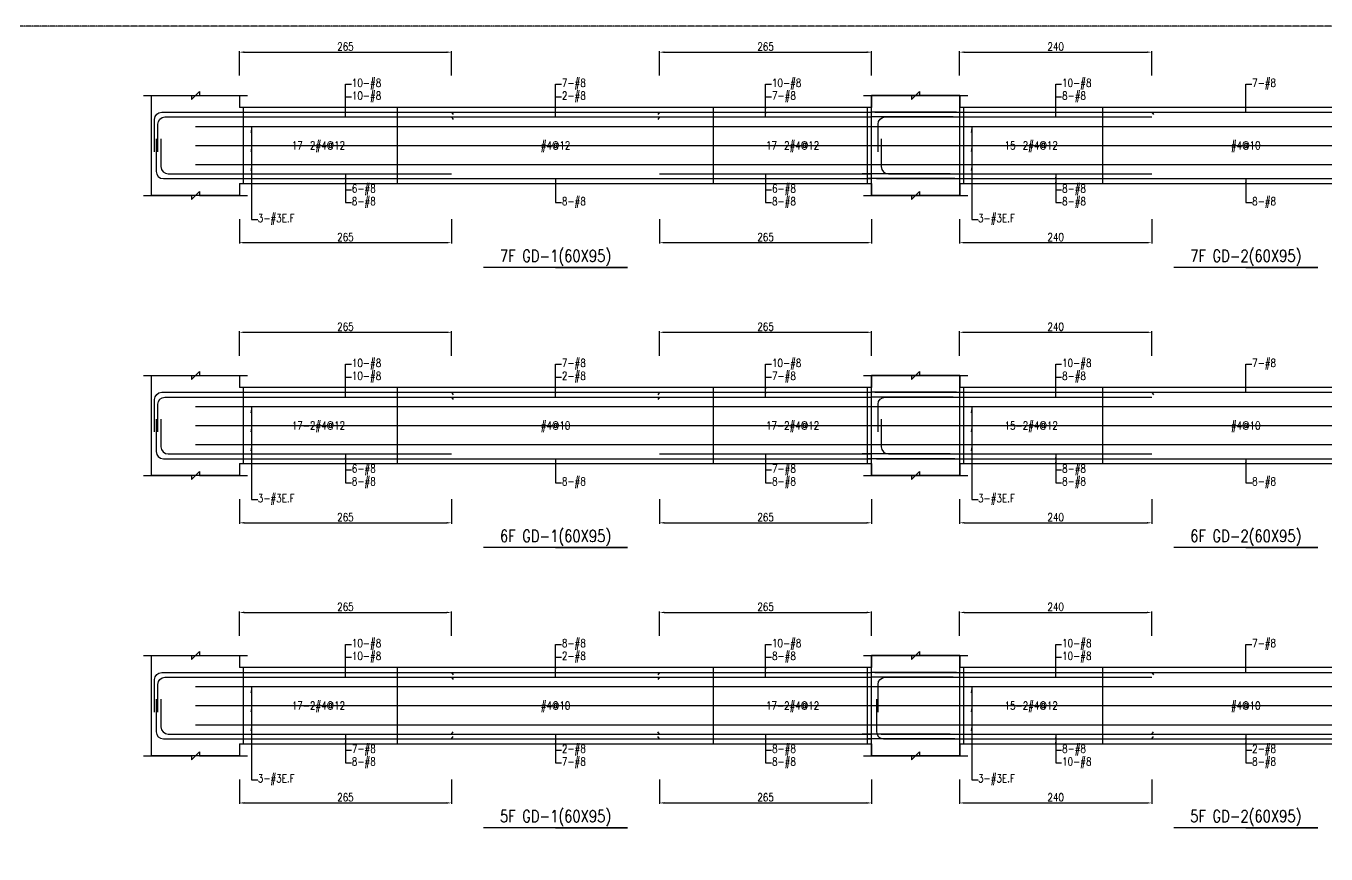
# Model space of a CAD drawing. Header units: millimetres. Extents: x 0 to 84580, y -12276 to 4373.
# Drawn here: x 42328 to 43953, y -5104 to -4069 of the extents above; entities that cross this region are included whole.
import ezdxf
from ezdxf.enums import TextEntityAlignment as Align

# ---------------------------------------------------------------- set-up
doc = ezdxf.new("R2010")
doc.units = ezdxf.units.MM
doc.header["$MEASUREMENT"] = 0
doc.linetypes.add('CENTER', pattern=[2, 1.25, -0.25, 0.25, -0.25])
for name, color, linetype in [('S-DIM', 2, 'Continuous'), ('S-GRID', 1, 'CENTER'), ('S-LEADER', 2, 'Continuous'), ('S-RC', 130, 'Continuous'), ('S-REINF', 6, 'Continuous'), ('S-TEXT', 2, 'Continuous')]:
    doc.layers.add(name, color=color, linetype=linetype)
doc.styles.add('CS4', font='romans.shx', dxfattribs={"width": 0.8, "bigfont": 'lsp.shx'})
doc.styles.get("Standard").update_dxf_attribs({"font": 'arial.ttf'})
doc.dimstyles.new('ISO-25', dxfattribs={"dimtxt": 2.5, "dimasz": 2.5, "dimexe": 1.25, "dimexo": 0.625, "dimtad": 1, "dimtxsty": 'Standard', "dimcen": 2.5, "dimadec": 0, "dimazin": 0, "dimtfac": 1, "dimtmove": 0, "dimatfit": 3, "dimfxl": 0, "dimarcsym": 0})

# ---------------------------------------------------------------- blocks, each defined once
blk = doc.blocks.new('*D1631')
at = {"layer": 'DEFPOINTS', "color": 0, "transparency": 16777216}
for p in [(42860.1, -4801.7), (42595.1, -4831.7), (42860.1, -4831.7)]:
    blk.add_point(p, dxfattribs=at)
at = {"layer": 'S-DIM', "color": 0, "lineweight": -2, "transparency": 16777216}
for p, q in [((42595.1, -4831), (42595.1, -4800.4)), ((42601.1, -4801.7), (42854.1, -4801.7)), ((42860.1, -4831), (42860.1, -4800.4))]:
    blk.add_line(p, q, dxfattribs=at)
at = {"layer": 'S-DIM', "color": 0, "transparency": 16777216}
for points in [[(42601.1, -4800.7), (42601.1, -4802.7), (42595.1, -4801.7)], [(42854.1, -4800.7), (42854.1, -4802.7), (42860.1, -4801.7)]]:
    blk.add_solid(points, dxfattribs=at)
at = {"layer": 'S-DIM', "color": 0, "transparency": 16777216, "insert": (42727.6, -4794.7), "char_height": 10, "attachment_point": 5, "style": 'CS4'}
blk.add_mtext('265', dxfattribs=at)
blk = doc.blocks.new('*D1566')
at = {"layer": 'DEFPOINTS', "color": 0, "transparency": 16777216}
for p in [(43385.1, -4801.7), (43120.1, -4831.7), (43385.1, -4831.7)]:
    blk.add_point(p, dxfattribs=at)
at = {"layer": 'S-DIM', "color": 0, "lineweight": -2, "transparency": 16777216}
for p, q in [((43120.1, -4831), (43120.1, -4800.4)), ((43126.1, -4801.7), (43379.1, -4801.7)), ((43385.1, -4831), (43385.1, -4800.4))]:
    blk.add_line(p, q, dxfattribs=at)
at = {"layer": 'S-DIM', "color": 0, "transparency": 16777216}
for points in [[(43126.1, -4800.7), (43126.1, -4802.7), (43120.1, -4801.7)], [(43379.1, -4800.7), (43379.1, -4802.7), (43385.1, -4801.7)]]:
    blk.add_solid(points, dxfattribs=at)
at = {"layer": 'S-DIM', "color": 0, "transparency": 16777216, "insert": (43252.6, -4794.7), "char_height": 10, "attachment_point": 5, "style": 'CS4'}
blk.add_mtext('265', dxfattribs=at)
blk = doc.blocks.new('*D1567')
at = {"layer": 'DEFPOINTS', "color": 0, "transparency": 16777216}
for p in [(42595.1, -5009.7), (42860.1, -5009.7), (42860.1, -5039.7)]:
    blk.add_point(p, dxfattribs=at)
at = {"layer": 'S-DIM', "color": 0, "lineweight": -2, "transparency": 16777216}
for p, q in [((42595.1, -5010.3), (42595.1, -5040.9)), ((42860.1, -5010.3), (42860.1, -5040.9)), ((42601.1, -5039.7), (42854.1, -5039.7))]:
    blk.add_line(p, q, dxfattribs=at)
at = {"layer": 'S-DIM', "color": 0, "transparency": 16777216}
for points in [[(42601.1, -5038.7), (42601.1, -5040.7), (42595.1, -5039.7)], [(42854.1, -5038.7), (42854.1, -5040.7), (42860.1, -5039.7)]]:
    blk.add_solid(points, dxfattribs=at)
at = {"layer": 'S-DIM', "color": 0, "transparency": 16777216, "insert": (42727.6, -5032.7), "char_height": 10, "attachment_point": 5, "style": 'CS4'}
blk.add_mtext('265', dxfattribs=at)
blk = doc.blocks.new('*D1568')
at = {"layer": 'DEFPOINTS', "color": 0, "transparency": 16777216}
for p in [(43120.1, -5009.7), (43385.1, -5009.7), (43385.1, -5039.7)]:
    blk.add_point(p, dxfattribs=at)
at = {"layer": 'S-DIM', "color": 0, "lineweight": -2, "transparency": 16777216}
for p, q in [((43120.1, -5010.3), (43120.1, -5040.9)), ((43385.1, -5010.3), (43385.1, -5040.9)), ((43126.1, -5039.7), (43379.1, -5039.7))]:
    blk.add_line(p, q, dxfattribs=at)
at = {"layer": 'S-DIM', "color": 0, "transparency": 16777216}
for points in [[(43126.1, -5038.7), (43126.1, -5040.7), (43120.1, -5039.7)], [(43379.1, -5038.7), (43379.1, -5040.7), (43385.1, -5039.7)]]:
    blk.add_solid(points, dxfattribs=at)
at = {"layer": 'S-DIM', "color": 0, "transparency": 16777216, "insert": (43252.6, -5032.7), "char_height": 10, "attachment_point": 5, "style": 'CS4'}
blk.add_mtext('265', dxfattribs=at)
blk = doc.blocks.new('*D1569')
at = {"layer": 'DEFPOINTS', "color": 0, "transparency": 16777216}
for p in [(42860.1, -4451.7), (42595.1, -4481.7), (42860.1, -4481.7)]:
    blk.add_point(p, dxfattribs=at)
at = {"layer": 'S-DIM', "color": 0, "lineweight": -2, "transparency": 16777216}
for p, q in [((42595.1, -4481), (42595.1, -4450.4)), ((42860.1, -4481), (42860.1, -4450.4)), ((42601.1, -4451.7), (42854.1, -4451.7))]:
    blk.add_line(p, q, dxfattribs=at)
at = {"layer": 'S-DIM', "color": 0, "transparency": 16777216}
for points in [[(42601.1, -4450.7), (42601.1, -4452.7), (42595.1, -4451.7)], [(42854.1, -4450.7), (42854.1, -4452.7), (42860.1, -4451.7)]]:
    blk.add_solid(points, dxfattribs=at)
at = {"layer": 'S-DIM', "color": 0, "transparency": 16777216, "insert": (42727.6, -4444.7), "char_height": 10, "attachment_point": 5, "style": 'CS4'}
blk.add_mtext('265', dxfattribs=at)
blk = doc.blocks.new('*D1570')
at = {"layer": 'DEFPOINTS', "color": 0, "transparency": 16777216}
for p in [(43385.1, -4451.7), (43120.1, -4481.7), (43385.1, -4481.7)]:
    blk.add_point(p, dxfattribs=at)
at = {"layer": 'S-DIM', "color": 0, "lineweight": -2, "transparency": 16777216}
for p, q in [((43120.1, -4481), (43120.1, -4450.4)), ((43385.1, -4481), (43385.1, -4450.4)), ((43126.1, -4451.7), (43379.1, -4451.7))]:
    blk.add_line(p, q, dxfattribs=at)
at = {"layer": 'S-DIM', "color": 0, "transparency": 16777216}
for points in [[(43126.1, -4450.7), (43126.1, -4452.7), (43120.1, -4451.7)], [(43379.1, -4450.7), (43379.1, -4452.7), (43385.1, -4451.7)]]:
    blk.add_solid(points, dxfattribs=at)
at = {"layer": 'S-DIM', "color": 0, "transparency": 16777216, "insert": (43252.6, -4444.7), "char_height": 10, "attachment_point": 5, "style": 'CS4'}
blk.add_mtext('265', dxfattribs=at)
blk = doc.blocks.new('*D1571')
at = {"layer": 'DEFPOINTS', "color": 0, "transparency": 16777216}
for p in [(42595.1, -4659.7), (42860.1, -4659.7), (42860.1, -4689.7)]:
    blk.add_point(p, dxfattribs=at)
at = {"layer": 'S-DIM', "color": 0, "lineweight": -2, "transparency": 16777216}
for p, q in [((42595.1, -4660.3), (42595.1, -4690.9)), ((42860.1, -4660.3), (42860.1, -4690.9)), ((42601.1, -4689.7), (42854.1, -4689.7))]:
    blk.add_line(p, q, dxfattribs=at)
at = {"layer": 'S-DIM', "color": 0, "transparency": 16777216}
for points in [[(42601.1, -4688.7), (42601.1, -4690.7), (42595.1, -4689.7)], [(42854.1, -4688.7), (42854.1, -4690.7), (42860.1, -4689.7)]]:
    blk.add_solid(points, dxfattribs=at)
at = {"layer": 'S-DIM', "color": 0, "transparency": 16777216, "insert": (42727.6, -4682.7), "char_height": 10, "attachment_point": 5, "style": 'CS4'}
blk.add_mtext('265', dxfattribs=at)
blk = doc.blocks.new('*D1572')
at = {"layer": 'DEFPOINTS', "color": 0, "transparency": 16777216}
for p in [(43120.1, -4659.7), (43385.1, -4659.7), (43385.1, -4689.7)]:
    blk.add_point(p, dxfattribs=at)
at = {"layer": 'S-DIM', "color": 0, "lineweight": -2, "transparency": 16777216}
for p, q in [((43120.1, -4660.3), (43120.1, -4690.9)), ((43385.1, -4660.3), (43385.1, -4690.9)), ((43126.1, -4689.7), (43379.1, -4689.7))]:
    blk.add_line(p, q, dxfattribs=at)
at = {"layer": 'S-DIM', "color": 0, "transparency": 16777216}
for points in [[(43126.1, -4688.7), (43126.1, -4690.7), (43120.1, -4689.7)], [(43379.1, -4688.7), (43379.1, -4690.7), (43385.1, -4689.7)]]:
    blk.add_solid(points, dxfattribs=at)
at = {"layer": 'S-DIM', "color": 0, "transparency": 16777216, "insert": (43252.6, -4682.7), "char_height": 10, "attachment_point": 5, "style": 'CS4'}
blk.add_mtext('265', dxfattribs=at)
blk = doc.blocks.new('*D1560')
at = {"layer": 'DEFPOINTS', "color": 0, "transparency": 16777216}
for p in [(42860.1, -4101.7), (42595.1, -4131.7), (42860.1, -4131.7)]:
    blk.add_point(p, dxfattribs=at)
at = {"layer": 'S-DIM', "color": 0, "lineweight": -2, "transparency": 16777216}
for p, q in [((42595.1, -4131), (42595.1, -4100.4)), ((42601.1, -4101.7), (42854.1, -4101.7)), ((42860.1, -4131), (42860.1, -4100.4))]:
    blk.add_line(p, q, dxfattribs=at)
at = {"layer": 'S-DIM', "color": 0, "transparency": 16777216}
for points in [[(42601.1, -4100.7), (42601.1, -4102.7), (42595.1, -4101.7)], [(42854.1, -4100.7), (42854.1, -4102.7), (42860.1, -4101.7)]]:
    blk.add_solid(points, dxfattribs=at)
at = {"layer": 'S-DIM', "color": 0, "transparency": 16777216, "insert": (42727.6, -4094.7), "char_height": 10, "attachment_point": 5, "style": 'CS4'}
blk.add_mtext('265', dxfattribs=at)
blk = doc.blocks.new('*D1561')
at = {"layer": 'DEFPOINTS', "color": 0, "transparency": 16777216}
for p in [(43385.1, -4101.7), (43120.1, -4131.7), (43385.1, -4131.7)]:
    blk.add_point(p, dxfattribs=at)
at = {"layer": 'S-DIM', "color": 0, "lineweight": -2, "transparency": 16777216}
for p, q in [((43120.1, -4131), (43120.1, -4100.4)), ((43126.1, -4101.7), (43379.1, -4101.7)), ((43385.1, -4131), (43385.1, -4100.4))]:
    blk.add_line(p, q, dxfattribs=at)
at = {"layer": 'S-DIM', "color": 0, "transparency": 16777216}
for points in [[(43126.1, -4100.7), (43126.1, -4102.7), (43120.1, -4101.7)], [(43379.1, -4100.7), (43379.1, -4102.7), (43385.1, -4101.7)]]:
    blk.add_solid(points, dxfattribs=at)
at = {"layer": 'S-DIM', "color": 0, "transparency": 16777216, "insert": (43252.6, -4094.7), "char_height": 10, "attachment_point": 5, "style": 'CS4'}
blk.add_mtext('265', dxfattribs=at)
blk = doc.blocks.new('*D1562')
at = {"layer": 'DEFPOINTS', "color": 0, "transparency": 16777216}
for p in [(42595.1, -4309.7), (42860.1, -4309.7), (42860.1, -4339.7)]:
    blk.add_point(p, dxfattribs=at)
at = {"layer": 'S-DIM', "color": 0, "lineweight": -2, "transparency": 16777216}
for p, q in [((42595.1, -4310.3), (42595.1, -4340.9)), ((42860.1, -4310.3), (42860.1, -4340.9)), ((42601.1, -4339.7), (42854.1, -4339.7))]:
    blk.add_line(p, q, dxfattribs=at)
at = {"layer": 'S-DIM', "color": 0, "transparency": 16777216}
for points in [[(42601.1, -4338.7), (42601.1, -4340.7), (42595.1, -4339.7)], [(42854.1, -4338.7), (42854.1, -4340.7), (42860.1, -4339.7)]]:
    blk.add_solid(points, dxfattribs=at)
at = {"layer": 'S-DIM', "color": 0, "transparency": 16777216, "insert": (42727.6, -4332.7), "char_height": 10, "attachment_point": 5, "style": 'CS4'}
blk.add_mtext('265', dxfattribs=at)
blk = doc.blocks.new('*D1563')
at = {"layer": 'DEFPOINTS', "color": 0, "transparency": 16777216}
for p in [(43120.1, -4309.7), (43385.1, -4309.7), (43385.1, -4339.7)]:
    blk.add_point(p, dxfattribs=at)
at = {"layer": 'S-DIM', "color": 0, "lineweight": -2, "transparency": 16777216}
for p, q in [((43120.1, -4310.3), (43120.1, -4340.9)), ((43385.1, -4310.3), (43385.1, -4340.9)), ((43126.1, -4339.7), (43379.1, -4339.7))]:
    blk.add_line(p, q, dxfattribs=at)
at = {"layer": 'S-DIM', "color": 0, "transparency": 16777216}
for points in [[(43126.1, -4338.7), (43126.1, -4340.7), (43120.1, -4339.7)], [(43379.1, -4338.7), (43379.1, -4340.7), (43385.1, -4339.7)]]:
    blk.add_solid(points, dxfattribs=at)
at = {"layer": 'S-DIM', "color": 0, "transparency": 16777216, "insert": (43252.6, -4332.7), "char_height": 10, "attachment_point": 5, "style": 'CS4'}
blk.add_mtext('265', dxfattribs=at)
blk = doc.blocks.new('*D1577')
at = {"layer": 'DEFPOINTS', "color": 0, "transparency": 16777216}
for p in [(43735.1, -4801.7), (43495.1, -4831.7), (43735.1, -4831.7)]:
    blk.add_point(p, dxfattribs=at)
at = {"layer": 'S-DIM', "color": 0, "lineweight": -2, "transparency": 16777216}
for p, q in [((43495.1, -4831), (43495.1, -4800.4)), ((43501.1, -4801.7), (43729.1, -4801.7)), ((43735.1, -4831), (43735.1, -4800.4))]:
    blk.add_line(p, q, dxfattribs=at)
at = {"layer": 'S-DIM', "color": 0, "transparency": 16777216}
for points in [[(43501.1, -4800.7), (43501.1, -4802.7), (43495.1, -4801.7)], [(43729.1, -4800.7), (43729.1, -4802.7), (43735.1, -4801.7)]]:
    blk.add_solid(points, dxfattribs=at)
at = {"layer": 'S-DIM', "color": 0, "transparency": 16777216, "insert": (43615.1, -4794.7), "char_height": 10, "attachment_point": 5, "style": 'CS4'}
blk.add_mtext('240', dxfattribs=at)
blk = doc.blocks.new('*D1579')
at = {"layer": 'DEFPOINTS', "color": 0, "transparency": 16777216}
for p in [(43495.1, -5009.7), (43735.1, -5009.7), (43735.1, -5039.7)]:
    blk.add_point(p, dxfattribs=at)
at = {"layer": 'S-DIM', "color": 0, "lineweight": -2, "transparency": 16777216}
for p, q in [((43495.1, -5010.3), (43495.1, -5040.9)), ((43735.1, -5010.3), (43735.1, -5040.9)), ((43501.1, -5039.7), (43729.1, -5039.7))]:
    blk.add_line(p, q, dxfattribs=at)
at = {"layer": 'S-DIM', "color": 0, "transparency": 16777216}
for points in [[(43501.1, -5038.7), (43501.1, -5040.7), (43495.1, -5039.7)], [(43729.1, -5038.7), (43729.1, -5040.7), (43735.1, -5039.7)]]:
    blk.add_solid(points, dxfattribs=at)
at = {"layer": 'S-DIM', "color": 0, "transparency": 16777216, "insert": (43615.1, -5032.7), "char_height": 10, "attachment_point": 5, "style": 'CS4'}
blk.add_mtext('240', dxfattribs=at)
blk = doc.blocks.new('*D1607')
at = {"layer": 'DEFPOINTS', "color": 0, "transparency": 16777216}
for p in [(43735.1, -4451.7), (43495.1, -4481.7), (43735.1, -4481.7)]:
    blk.add_point(p, dxfattribs=at)
at = {"layer": 'S-DIM', "color": 0, "lineweight": -2, "transparency": 16777216}
for p, q in [((43495.1, -4481), (43495.1, -4450.4)), ((43735.1, -4481), (43735.1, -4450.4)), ((43501.1, -4451.7), (43729.1, -4451.7))]:
    blk.add_line(p, q, dxfattribs=at)
at = {"layer": 'S-DIM', "color": 0, "transparency": 16777216}
for points in [[(43501.1, -4450.7), (43501.1, -4452.7), (43495.1, -4451.7)], [(43729.1, -4450.7), (43729.1, -4452.7), (43735.1, -4451.7)]]:
    blk.add_solid(points, dxfattribs=at)
at = {"layer": 'S-DIM', "color": 0, "transparency": 16777216, "insert": (43615.1, -4444.7), "char_height": 10, "attachment_point": 5, "style": 'CS4'}
blk.add_mtext('240', dxfattribs=at)
blk = doc.blocks.new('*D1609')
at = {"layer": 'DEFPOINTS', "color": 0, "transparency": 16777216}
for p in [(43495.1, -4659.7), (43735.1, -4659.7), (43735.1, -4689.7)]:
    blk.add_point(p, dxfattribs=at)
at = {"layer": 'S-DIM', "color": 0, "lineweight": -2, "transparency": 16777216}
for p, q in [((43495.1, -4660.3), (43495.1, -4690.9)), ((43735.1, -4660.3), (43735.1, -4690.9)), ((43501.1, -4689.7), (43729.1, -4689.7))]:
    blk.add_line(p, q, dxfattribs=at)
at = {"layer": 'S-DIM', "color": 0, "transparency": 16777216}
for points in [[(43501.1, -4688.7), (43501.1, -4690.7), (43495.1, -4689.7)], [(43729.1, -4688.7), (43729.1, -4690.7), (43735.1, -4689.7)]]:
    blk.add_solid(points, dxfattribs=at)
at = {"layer": 'S-DIM', "color": 0, "transparency": 16777216, "insert": (43615.1, -4682.7), "char_height": 10, "attachment_point": 5, "style": 'CS4'}
blk.add_mtext('240', dxfattribs=at)
blk = doc.blocks.new('*D1611')
at = {"layer": 'DEFPOINTS', "color": 0, "transparency": 16777216}
for p in [(43735.1, -4101.7), (43495.1, -4131.7), (43735.1, -4131.7)]:
    blk.add_point(p, dxfattribs=at)
at = {"layer": 'S-DIM', "color": 0, "lineweight": -2, "transparency": 16777216}
for p, q in [((43495.1, -4131), (43495.1, -4100.4)), ((43501.1, -4101.7), (43729.1, -4101.7)), ((43735.1, -4131), (43735.1, -4100.4))]:
    blk.add_line(p, q, dxfattribs=at)
at = {"layer": 'S-DIM', "color": 0, "transparency": 16777216}
for points in [[(43501.1, -4100.7), (43501.1, -4102.7), (43495.1, -4101.7)], [(43729.1, -4100.7), (43729.1, -4102.7), (43735.1, -4101.7)]]:
    blk.add_solid(points, dxfattribs=at)
at = {"layer": 'S-DIM', "color": 0, "transparency": 16777216, "insert": (43615.1, -4094.7), "char_height": 10, "attachment_point": 5, "style": 'CS4'}
blk.add_mtext('240', dxfattribs=at)
blk = doc.blocks.new('*D1600')
at = {"layer": 'DEFPOINTS', "color": 0, "transparency": 16777216}
for p in [(43495.1, -4309.7), (43735.1, -4309.7), (43735.1, -4339.7)]:
    blk.add_point(p, dxfattribs=at)
at = {"layer": 'S-DIM', "color": 0, "lineweight": -2, "transparency": 16777216}
for p, q in [((43495.1, -4310.3), (43495.1, -4340.9)), ((43735.1, -4310.3), (43735.1, -4340.9)), ((43501.1, -4339.7), (43729.1, -4339.7))]:
    blk.add_line(p, q, dxfattribs=at)
at = {"layer": 'S-DIM', "color": 0, "transparency": 16777216}
for points in [[(43501.1, -4338.7), (43501.1, -4340.7), (43495.1, -4339.7)], [(43729.1, -4338.7), (43729.1, -4340.7), (43735.1, -4339.7)]]:
    blk.add_solid(points, dxfattribs=at)
at = {"layer": 'S-DIM', "color": 0, "transparency": 16777216, "insert": (43615.1, -4332.7), "char_height": 10, "attachment_point": 5, "style": 'CS4'}
blk.add_mtext('240', dxfattribs=at)

msp = doc.modelspace()

# ---------------------------------------------------------------- linework, layer by layer
at = {"layer": 'S-GRID'}
msp.add_lwpolyline([(42290, -6138), (45519, -6138), (45519, -4069), (42290, -4069), (42290, -6138)], dxfattribs=at)
at = {"layer": 'S-RC'}
for points in [[(42475.134, -4155.671), (42535.134, -4155.683), (42535.133, -4160.683), (42545.135, -4150.685), (42545.134, -4155.685), (42605.134, -4155.697)], [(42595.134, -4265.671), (42595.134, -4280.671), (42485.134, -4280.671), (42485.134, -4155.671), (42595.134, -4155.671), (42595.134, -4170.671)], [(43375.134, -4155.671), (43435.134, -4155.683), (43435.133, -4160.683), (43445.135, -4150.685), (43445.134, -4155.685), (43505.134, -4155.697)], [(43375.134, -4155.671), (43435.134, -4155.683), (43435.133, -4160.683), (43445.135, -4150.685), (43445.134, -4155.685), (43505.134, -4155.697)], [(43385.134, -4265.671), (43385.134, -4280.671), (43495.134, -4280.671), (43495.134, -4155.671), (43385.134, -4155.671), (43385.134, -4170.671)], [(43495.134, -4265.671), (43495.134, -4280.671), (43385.134, -4280.671), (43385.134, -4155.671), (43495.134, -4155.671), (43495.134, -4170.671)], [(43385.134, -4170.671), (42595.134, -4170.671)], [(44210.134, -4170.671), (43495.134, -4170.671)], [(42595.134, -4265.671), (43385.134, -4265.671)], [(43495.134, -4265.671), (44210.134, -4265.671)], [(42475.134, -4280.671), (42535.134, -4280.683), (42535.133, -4285.683), (42545.135, -4275.685), (42545.134, -4280.685), (42605.134, -4280.697)], [(43375.134, -4280.671), (43435.134, -4280.683), (43435.133, -4285.683), (43445.135, -4275.685), (43445.134, -4280.685), (43505.134, -4280.697)], [(43375.134, -4280.671), (43435.134, -4280.683), (43435.133, -4285.683), (43445.135, -4275.685), (43445.134, -4280.685), (43505.134, -4280.697)], [(42990.134, -4370.671), (43080.134, -4370.671), (42900.134, -4370.671)], [(43852.634, -4370.671), (43942.634, -4370.671), (43762.634, -4370.671)], [(42475.134, -4505.671), (42535.134, -4505.683), (42535.133, -4510.683), (42545.135, -4500.685), (42545.134, -4505.685), (42605.134, -4505.697)], [(42595.134, -4615.671), (42595.134, -4630.671), (42485.134, -4630.671), (42485.134, -4505.671), (42595.134, -4505.671), (42595.134, -4520.671)], [(43375.134, -4505.671), (43435.134, -4505.683), (43435.133, -4510.683), (43445.135, -4500.685), (43445.134, -4505.685), (43505.134, -4505.697)], [(43375.134, -4505.671), (43435.134, -4505.683), (43435.133, -4510.683), (43445.135, -4500.685), (43445.134, -4505.685), (43505.134, -4505.697)], [(43385.134, -4615.671), (43385.134, -4630.671), (43495.134, -4630.671), (43495.134, -4505.671), (43385.134, -4505.671), (43385.134, -4520.671)], [(43495.134, -4615.671), (43495.134, -4630.671), (43385.134, -4630.671), (43385.134, -4505.671), (43495.134, -4505.671), (43495.134, -4520.671)], [(43385.134, -4520.671), (42595.134, -4520.671)], [(44210.134, -4520.671), (43495.134, -4520.671)], [(42475.134, -4630.671), (42535.134, -4630.683), (42535.133, -4635.683), (42545.135, -4625.685), (42545.134, -4630.685), (42605.134, -4630.697)], [(42595.134, -4615.671), (43385.134, -4615.671)], [(43375.134, -4630.671), (43435.134, -4630.683), (43435.133, -4635.683), (43445.135, -4625.685), (43445.134, -4630.685), (43505.134, -4630.697)], [(43375.134, -4630.671), (43435.134, -4630.683), (43435.133, -4635.683), (43445.135, -4625.685), (43445.134, -4630.685), (43505.134, -4630.697)], [(43495.134, -4615.671), (44210.134, -4615.671)], [(42990.134, -4720.671), (43080.134, -4720.671), (42900.134, -4720.671)], [(43852.634, -4720.671), (43942.634, -4720.671), (43762.634, -4720.671)], [(42475.134, -4855.671), (42535.134, -4855.683), (42535.133, -4860.683), (42545.135, -4850.685), (42545.134, -4855.685), (42605.134, -4855.697)], [(42595.134, -4965.671), (42595.134, -4980.671), (42485.134, -4980.671), (42485.134, -4855.671), (42595.134, -4855.671), (42595.134, -4870.671)], [(43375.134, -4855.671), (43435.134, -4855.683), (43435.133, -4860.683), (43445.135, -4850.685), (43445.134, -4855.685), (43505.134, -4855.697)], [(43375.134, -4855.671), (43435.134, -4855.683), (43435.133, -4860.683), (43445.135, -4850.685), (43445.134, -4855.685), (43505.134, -4855.697)], [(43385.134, -4965.671), (43385.134, -4980.671), (43495.134, -4980.671), (43495.134, -4855.671), (43385.134, -4855.671), (43385.134, -4870.671)], [(43495.134, -4965.671), (43495.134, -4980.671), (43385.134, -4980.671), (43385.134, -4855.671), (43495.134, -4855.671), (43495.134, -4870.671)], [(43385.134, -4870.671), (42595.134, -4870.671)], [(44210.134, -4870.671), (43495.134, -4870.671)], [(42595.134, -4965.671), (43385.134, -4965.671)], [(43495.134, -4965.671), (44210.134, -4965.671)], [(42475.134, -4980.671), (42535.134, -4980.683), (42535.133, -4985.683), (42545.135, -4975.685), (42545.134, -4980.685), (42605.134, -4980.697)], [(43375.134, -4980.671), (43435.134, -4980.683), (43435.133, -4985.683), (43445.135, -4975.685), (43445.134, -4980.685), (43505.134, -4980.697)], [(43375.134, -4980.671), (43435.134, -4980.683), (43435.133, -4985.683), (43445.135, -4975.685), (43445.134, -4980.685), (43505.134, -4980.697)], [(42990.134, -5070.671), (43080.134, -5070.671), (42900.134, -5070.671)], [(43852.634, -5070.671), (43942.634, -5070.671), (43762.634, -5070.671)]]:
    msp.add_lwpolyline(points, dxfattribs=at)
at = {"layer": 'S-REINF', "color": 1}
for points in [[(42600.134, -4265.671), (42600.134, -4170.671)], [(42792.634, -4265.671), (42792.634, -4170.671)], [(43187.634, -4265.671), (43187.634, -4170.671)], [(43380.134, -4265.671), (43380.134, -4170.671)], [(43500.134, -4265.671), (43500.134, -4170.671)], [(43673.884, -4265.671), (43673.884, -4170.671)], [(42540.134, -4194.421), (43440.134, -4194.421)], [(43440.134, -4194.421), (44265.134, -4194.421)], [(42540.134, -4218.171), (43440.134, -4218.171)], [(43440.134, -4218.171), (44265.134, -4218.171)], [(42540.134, -4241.921), (43440.134, -4241.921)], [(43440.134, -4241.921), (44265.134, -4241.921)], [(42600.134, -4615.671), (42600.134, -4520.671)], [(42792.634, -4615.671), (42792.634, -4520.671)], [(43187.634, -4615.671), (43187.634, -4520.671)], [(43380.134, -4615.671), (43380.134, -4520.671)], [(43500.134, -4615.671), (43500.134, -4520.671)], [(43673.884, -4615.671), (43673.884, -4520.671)], [(42540.134, -4544.421), (43440.134, -4544.421)], [(43440.134, -4544.421), (44265.134, -4544.421)], [(42540.134, -4568.171), (43440.134, -4568.171)], [(43440.134, -4568.171), (44265.134, -4568.171)], [(42540.134, -4591.921), (43440.134, -4591.921)], [(43440.134, -4591.921), (44265.134, -4591.921)], [(42600.134, -4965.671), (42600.134, -4870.671)], [(42792.634, -4965.671), (42792.634, -4870.671)], [(43187.634, -4965.671), (43187.634, -4870.671)], [(43380.134, -4965.671), (43380.134, -4870.671)], [(43500.134, -4965.671), (43500.134, -4870.671)], [(43673.884, -4965.671), (43673.884, -4870.671)], [(42540.134, -4894.421), (43440.134, -4894.421)], [(43440.134, -4894.421), (44265.134, -4894.421)], [(42540.134, -4918.171), (43440.134, -4918.171)], [(43440.134, -4918.171), (44265.134, -4918.171)], [(42540.134, -4941.921), (43440.134, -4941.921)], [(43440.134, -4941.921), (44265.134, -4941.921)]]:
    msp.add_lwpolyline(points, dxfattribs=at)
at = {"layer": 'S-REINF'}
for points in [[(42489.134, -4226.171), (42489.134, -4185.671, -0.41421356), (42498.134, -4176.671), (42595.134, -4176.671)], [(42493.134, -4226.171), (42493.134, -4191.671, -0.41421356), (42502.134, -4182.671), (42595.134, -4182.671)], [(43393.134, -4226.171), (43393.134, -4191.671, -0.41421356), (43402.134, -4182.671), (43495.134, -4182.671)], [(42491.134, -4210.171), (42491.134, -4250.671, 0.41421356), (42500.134, -4259.671), (42595.134, -4259.671)], [(42497.134, -4210.171), (42497.134, -4244.671, 0.41421356), (42506.134, -4253.671), (42595.134, -4253.671)], [(43397.134, -4210.171), (43397.134, -4244.671, 0.41421356), (43406.134, -4253.671), (43495.134, -4253.671)], [(42489.134, -4576.171), (42489.134, -4535.671, -0.41421356), (42498.134, -4526.671), (42595.134, -4526.671)], [(42493.134, -4576.171), (42493.134, -4541.671, -0.41421356), (42502.134, -4532.671), (42595.134, -4532.671)], [(43393.134, -4576.171), (43393.134, -4541.671, -0.41421356), (43402.134, -4532.671), (43495.134, -4532.671)], [(42491.134, -4560.171), (42491.134, -4600.671, 0.41421356), (42500.134, -4609.671), (42595.134, -4609.671)], [(42497.134, -4560.171), (42497.134, -4594.671, 0.41421356), (42506.134, -4603.671), (42595.134, -4603.671)], [(43397.134, -4560.171), (43397.134, -4594.671, 0.41421356), (43406.134, -4603.671), (43495.134, -4603.671)], [(42489.134, -4926.171), (42489.134, -4885.671, -0.41421356), (42498.134, -4876.671), (42595.134, -4876.671)], [(42493.134, -4926.171), (42493.134, -4891.671, -0.41421356), (42502.134, -4882.671), (42595.134, -4882.671)], [(43393.134, -4926.171), (43393.134, -4891.671, -0.41421356), (43402.134, -4882.671), (43495.134, -4882.671)], [(42491.134, -4910.171), (42491.134, -4950.671, 0.41421356), (42500.134, -4959.671), (42595.134, -4959.671)], [(42497.134, -4910.171), (42497.134, -4944.671, 0.41421356), (42506.134, -4953.671), (42595.134, -4953.671)], [(43391.134, -4910.171), (43391.134, -4950.671, 0.41421356), (43400.134, -4959.671), (43495.134, -4959.671)]]:
    msp.add_lwpolyline(points, format="xyb", dxfattribs=at)
for points in [[(42595.134, -4176.671), (42860.134, -4176.671)], [(42595.134, -4182.671), (42860.134, -4182.671)], [(42860.134, -4176.671), (42862.134, -4179.671)], [(42860.134, -4176.671), (43120.134, -4176.671)], [(42860.134, -4182.671), (42862.134, -4185.671)], [(42860.134, -4182.671), (43120.134, -4182.671)], [(43120.134, -4176.671), (43118.134, -4179.671)], [(43120.134, -4182.671), (43118.134, -4185.671)], [(43120.134, -4176.671), (43385.134, -4176.671)], [(43120.134, -4182.671), (43385.134, -4182.671)], [(43491.134, -4176.671), (43385.134, -4176.671)], [(43487.134, -4182.671), (43385.134, -4182.671)], [(43389.134, -4176.671), (43495.134, -4176.671)], [(43495.134, -4176.671), (43735.134, -4176.671)], [(43495.134, -4182.671), (43735.134, -4182.671)], [(43735.134, -4176.671), (43737.134, -4179.671)], [(43735.134, -4176.671), (43970.134, -4176.671)], [(42595.134, -4253.671), (42860.134, -4253.671)], [(43120.134, -4253.671), (43385.134, -4253.671)], [(43483.134, -4253.671), (43373.134, -4253.671)], [(43495.134, -4253.671), (43735.134, -4253.671)], [(42595.134, -4259.671), (42860.134, -4259.671)], [(42860.134, -4259.671), (43120.134, -4259.671)], [(43120.134, -4259.671), (43385.134, -4259.671)], [(43489.134, -4259.671), (43379.134, -4259.671)], [(43391.134, -4259.671), (43495.134, -4259.671)], [(43495.134, -4259.671), (43735.134, -4259.671)], [(43735.134, -4259.671), (43970.134, -4259.671)], [(42595.134, -4526.671), (42860.134, -4526.671)], [(42860.134, -4526.671), (42862.134, -4529.671)], [(42860.134, -4526.671), (43120.134, -4526.671)], [(43120.134, -4526.671), (43118.134, -4529.671)], [(43120.134, -4526.671), (43385.134, -4526.671)], [(43491.134, -4526.671), (43385.134, -4526.671)], [(43389.134, -4526.671), (43495.134, -4526.671)], [(43495.134, -4526.671), (43735.134, -4526.671)], [(43735.134, -4526.671), (43737.134, -4529.671)], [(43735.134, -4526.671), (43970.134, -4526.671)], [(42595.134, -4532.671), (42860.134, -4532.671)], [(42860.134, -4532.671), (42862.134, -4535.671)], [(42860.134, -4532.671), (43120.134, -4532.671)], [(43120.134, -4532.671), (43118.134, -4535.671)], [(43120.134, -4532.671), (43385.134, -4532.671)], [(43487.134, -4532.671), (43385.134, -4532.671)], [(43495.134, -4532.671), (43735.134, -4532.671)], [(42595.134, -4603.671), (42860.134, -4603.671)], [(42595.134, -4609.671), (42860.134, -4609.671)], [(42860.134, -4609.671), (43120.134, -4609.671)], [(43120.134, -4603.671), (43385.134, -4603.671)], [(43120.134, -4609.671), (43385.134, -4609.671)], [(43483.134, -4603.671), (43373.134, -4603.671)], [(43489.134, -4609.671), (43379.134, -4609.671)], [(43391.134, -4609.671), (43495.134, -4609.671)], [(43495.134, -4603.671), (43735.134, -4603.671)], [(43495.134, -4609.671), (43735.134, -4609.671)], [(43735.134, -4609.671), (43970.134, -4609.671)], [(42595.134, -4876.671), (42860.134, -4876.671)], [(42595.134, -4882.671), (42860.134, -4882.671)], [(42860.134, -4876.671), (42862.134, -4879.671)], [(42860.134, -4876.671), (43120.134, -4876.671)], [(42860.134, -4882.671), (42862.134, -4885.671)], [(42860.134, -4882.671), (43120.134, -4882.671)], [(43120.134, -4876.671), (43118.134, -4879.671)], [(43120.134, -4882.671), (43118.134, -4885.671)], [(43120.134, -4876.671), (43385.134, -4876.671)], [(43120.134, -4882.671), (43385.134, -4882.671)], [(43491.134, -4876.671), (43385.134, -4876.671)], [(43487.134, -4882.671), (43385.134, -4882.671)], [(43389.134, -4876.671), (43495.134, -4876.671)], [(43495.134, -4876.671), (43735.134, -4876.671)], [(43495.134, -4882.671), (43735.134, -4882.671)], [(43735.134, -4876.671), (43737.134, -4879.671)], [(43735.134, -4876.671), (43970.134, -4876.671)], [(42595.134, -4953.671), (42860.134, -4953.671)], [(42860.134, -4953.671), (42862.134, -4950.671)], [(42860.134, -4953.671), (43120.134, -4953.671)], [(43120.134, -4953.671), (43118.134, -4950.671)], [(43120.134, -4953.671), (43385.134, -4953.671)], [(43483.134, -4953.671), (43373.134, -4953.671)], [(43397.134, -4953.671), (43495.134, -4953.671)], [(43495.134, -4953.671), (43735.134, -4953.671)], [(43735.134, -4953.671), (43737.134, -4950.671)], [(43735.134, -4953.671), (43970.134, -4953.671)], [(42595.134, -4959.671), (42860.134, -4959.671)], [(42860.134, -4959.671), (42862.134, -4956.671)], [(42860.134, -4959.671), (43120.134, -4959.671)], [(43120.134, -4959.671), (43118.134, -4956.671)], [(43120.134, -4959.671), (43385.134, -4959.671)], [(43489.134, -4959.671), (43379.134, -4959.671)], [(43495.134, -4959.671), (43735.134, -4959.671)], [(43735.134, -4959.671), (43737.134, -4956.671)], [(43735.134, -4959.671), (43970.134, -4959.671)]]:
    msp.add_lwpolyline(points, dxfattribs=at)

# ---------------------------------------------------------------- texts
at = {"layer": 'S-LEADER', "char_height": 10, "attachment_point": 4, "style": 'CS4'}
for s, insert in [('10-#8', (42735.634, -4141.671)), ('7-#8', (42998.134, -4141.671)), ('10-#8', (43260.634, -4141.671)), ('10-#8', (43623.134, -4141.671)), ('7-#8', (43860.634, -4141.671)), ('10-#8', (42735.634, -4157.671)), ('2-#8', (42998.134, -4157.671)), ('7-#8', (43260.634, -4157.671)), ('8-#8', (43623.134, -4157.671)), ('6-#8', (42735.634, -4273.671)), ('6-#8', (43260.634, -4273.671)), ('8-#8', (43623.134, -4273.671)), ('8-#8', (42735.634, -4289.671)), ('8-#8', (42998.134, -4289.671)), ('8-#8', (43260.634, -4289.671)), ('8-#8', (43623.134, -4289.671)), ('8-#8', (43860.634, -4289.671)), ('10-#8', (42735.634, -4491.671)), ('7-#8', (42998.134, -4491.671)), ('10-#8', (43260.634, -4491.671)), ('10-#8', (43623.134, -4491.671)), ('7-#8', (43860.634, -4491.671)), ('10-#8', (42735.634, -4507.671)), ('2-#8', (42998.134, -4507.671)), ('7-#8', (43260.634, -4507.671)), ('8-#8', (43623.134, -4507.671)), ('6-#8', (42735.634, -4623.671)), ('7-#8', (43260.634, -4623.671)), ('8-#8', (43623.134, -4623.671)), ('8-#8', (42735.634, -4639.671)), ('8-#8', (42998.134, -4639.671)), ('8-#8', (43260.634, -4639.671)), ('8-#8', (43623.134, -4639.671)), ('8-#8', (43860.634, -4639.671)), ('10-#8', (42735.634, -4841.671)), ('8-#8', (42998.134, -4841.671)), ('10-#8', (43260.634, -4841.671)), ('10-#8', (43623.134, -4841.671)), ('7-#8', (43860.634, -4841.671)), ('10-#8', (42735.634, -4857.671)), ('2-#8', (42998.134, -4857.671)), ('8-#8', (43260.634, -4857.671)), ('10-#8', (43623.134, -4857.671)), ('7-#8', (42735.634, -4973.671)), ('2-#8', (42998.134, -4973.671)), ('8-#8', (43260.634, -4973.671)), ('8-#8', (43623.134, -4973.671)), ('2-#8', (43860.634, -4973.671)), ('8-#8', (42735.634, -4989.671)), ('7-#8', (42998.134, -4989.671)), ('8-#8', (43260.634, -4989.671)), ('10-#8', (43623.134, -4989.671)), ('8-#8', (43860.634, -4989.671))]:
    msp.add_mtext(s, dxfattribs=dict(at, insert=insert))
at = {"layer": 'S-LEADER', "color": 3, "char_height": 10, "attachment_point": 4, "style": 'CS4'}
for insert in [(42618.134, -4310.671), (43518.134, -4310.671), (42618.134, -4660.671), (43518.134, -4660.671), (42618.134, -5010.671), (43518.134, -5010.671)]:
    msp.add_mtext('3-#3E.F', dxfattribs=dict(at, insert=insert))
at = {"layer": 'S-RC', "style": 'CS4', "width": 0.8}
for s, p in [('7F GD-1(60X95)', (42990.134, -4363.671)), ('7F GD-2(60X95)', (43852.634, -4363.671)), ('6F GD-1(60X95)', (42990.134, -4713.671)), ('6F GD-2(60X95)', (43852.634, -4713.671)), ('5F GD-1(60X95)', (42990.134, -5063.671)), ('5F GD-2(60X95)', (43852.634, -5063.671))]:
    msp.add_text(s, height=15, dxfattribs=at).set_placement(p, align=Align.CENTER)
at = {"layer": 'S-TEXT', "color": 1, "style": 'CS4', "width": 0.8}
for s, p in [('17-2#4@12', (42693.884, -4223.171)), ('#4@12', (42990.134, -4223.171)), ('17-2#4@12', (43286.384, -4223.171)), ('15-2#4@12', (43584.509, -4223.171)), ('#4@10', (43852.634, -4223.171)), ('17-2#4@12', (42693.884, -4573.171)), ('#4@10', (42990.134, -4573.171)), ('17-2#4@12', (43286.384, -4573.171)), ('15-2#4@12', (43584.509, -4573.171)), ('#4@10', (43852.634, -4573.171)), ('17-2#4@12', (42693.884, -4923.171)), ('#4@10', (42990.134, -4923.171)), ('17-2#4@12', (43286.384, -4923.171)), ('15-2#4@12', (43584.509, -4923.171)), ('#4@10', (43852.634, -4923.171))]:
    msp.add_text(s, height=10, dxfattribs=at).set_placement(p, align=Align.CENTER)

# ---------------------------------------------------------------- dimensions: what is measured, and where the dimension line sits
at = {"layer": 'S-DIM'}
for p1, p2, distance, picture, middle in [((42595.134, -4131.671), (42860.134, -4131.671), 30, '*D1560', (42727.634, -4094.671)), ((43120.134, -4131.671), (43385.134, -4131.671), 30, '*D1561', (43252.634, -4094.671)), ((43495.134, -4131.671), (43735.134, -4131.671), 30, '*D1611', (43615.134, -4094.671)), ((42595.134, -4309.671), (42860.134, -4309.671), -30, '*D1562', (42727.634, -4332.671)), ((43120.134, -4309.671), (43385.134, -4309.671), -30, '*D1563', (43252.634, -4332.671)), ((43495.134, -4309.671), (43735.134, -4309.671), -30, '*D1600', (43615.134, -4332.671)), ((42595.134, -4481.671), (42860.134, -4481.671), 30, '*D1569', (42727.634, -4444.671)), ((43120.134, -4481.671), (43385.134, -4481.671), 30, '*D1570', (43252.634, -4444.671)), ((43495.134, -4481.671), (43735.134, -4481.671), 30, '*D1607', (43615.134, -4444.671)), ((42595.134, -4659.671), (42860.134, -4659.671), -30, '*D1571', (42727.634, -4682.671)), ((43120.134, -4659.671), (43385.134, -4659.671), -30, '*D1572', (43252.634, -4682.671)), ((43495.134, -4659.671), (43735.134, -4659.671), -30, '*D1609', (43615.134, -4682.671)), ((42595.134, -4831.671), (42860.134, -4831.671), 30, '*D1631', (42727.634, -4794.671)), ((43120.134, -4831.671), (43385.134, -4831.671), 30, '*D1566', (43252.634, -4794.671)), ((43495.134, -4831.671), (43735.134, -4831.671), 30, '*D1577', (43615.134, -4794.671)), ((42595.134, -5009.671), (42860.134, -5009.671), -30, '*D1567', (42727.634, -5032.671)), ((43120.134, -5009.671), (43385.134, -5009.671), -30, '*D1568', (43252.634, -5032.671)), ((43495.134, -5009.671), (43735.134, -5009.671), -30, '*D1579', (43615.134, -5032.671))]:
    dim = msp.add_aligned_dim(p1=p1, p2=p2, distance=distance, dimstyle='ISO-25', override={"dimtxt": 10, "dimasz": 6, "dimgap": 2, "dimtxsty": 'CS4'}, dxfattribs=at)
    dim.commit()
    dim.dimension.update_dxf_attribs({"geometry": picture, "text_midpoint": middle})

# ---------------------------------------------------------------- leaders
at = {"layer": 'S-LEADER', "annotation_type": 0, "has_hookline": 1, "hookline_direction": 0}
for points, override, text_width in [([(42727.634, -4176.671), (42727.634, -4141.671), (42735.009, -4141.671)], {"dimasz": 6, "dimtad": 0}, 37.333), ([(42990.134, -4176.671), (42990.134, -4141.671), (42997.509, -4141.671)], {"dimasz": 6, "dimtad": 0}, 30.857), ([(43252.634, -4176.671), (43252.634, -4141.671), (43260.009, -4141.671)], {"dimasz": 6, "dimtad": 0}, 37.333), ([(43615.134, -4176.671), (43615.134, -4141.671), (43622.509, -4141.671)], {"dimasz": 6, "dimtad": 0}, 37.333), ([(43852.634, -4176.671), (43852.634, -4141.671), (43860.009, -4141.671)], {"dimasz": 6, "dimtad": 0}, 30.857), ([(42727.634, -4182.671), (42727.634, -4157.671), (42735.009, -4157.671)], {"dimasz": 6, "dimtad": 0}, 37.333), ([(42990.134, -4182.671), (42990.134, -4157.671), (42997.509, -4157.671)], {"dimasz": 6, "dimtad": 0}, 30.857), ([(43252.634, -4182.671), (43252.634, -4157.671), (43260.009, -4157.671)], {"dimasz": 6, "dimtad": 0}, 30.857), ([(43615.134, -4182.671), (43615.134, -4157.671), (43622.509, -4157.671)], {"dimasz": 6, "dimtad": 0}, 30.857), ([(42610.134, -4241.921), (42610.134, -4310.671), (42617.509, -4310.671)], {"dimasz": 8, "dimtad": 0}, 49.524), ([(42727.634, -4253.671), (42727.634, -4273.671), (42735.009, -4273.671)], {"dimasz": 6, "dimtad": 0}, 30.476), ([(43252.634, -4253.671), (43252.634, -4273.671), (43260.009, -4273.671)], {"dimasz": 6, "dimtad": 0}, 30.476), ([(43510.134, -4241.921), (43510.134, -4310.671), (43517.509, -4310.671)], {"dimasz": 8, "dimtad": 0}, 49.524), ([(43615.134, -4253.671), (43615.134, -4273.671), (43622.509, -4273.671)], {"dimasz": 6, "dimtad": 0}, 30.857), ([(42727.634, -4259.671), (42727.634, -4289.671), (42735.009, -4289.671)], {"dimasz": 6, "dimtad": 0}, 30.857), ([(42990.134, -4259.671), (42990.134, -4289.671), (42997.509, -4289.671)], {"dimasz": 6, "dimtad": 0}, 30.857), ([(43252.634, -4259.671), (43252.634, -4289.671), (43260.009, -4289.671)], {"dimasz": 6, "dimtad": 0}, 30.857), ([(43615.134, -4259.671), (43615.134, -4289.671), (43622.509, -4289.671)], {"dimasz": 6, "dimtad": 0}, 30.857), ([(43852.634, -4259.671), (43852.634, -4289.671), (43860.009, -4289.671)], {"dimasz": 6, "dimtad": 0}, 30.857), ([(42727.634, -4526.671), (42727.634, -4491.671), (42735.009, -4491.671)], {"dimasz": 6, "dimtad": 0}, 37.333), ([(42990.134, -4526.671), (42990.134, -4491.671), (42997.509, -4491.671)], {"dimasz": 6, "dimtad": 0}, 30.857), ([(43252.634, -4526.671), (43252.634, -4491.671), (43260.009, -4491.671)], {"dimasz": 6, "dimtad": 0}, 37.333), ([(43615.134, -4526.671), (43615.134, -4491.671), (43622.509, -4491.671)], {"dimasz": 6, "dimtad": 0}, 37.333), ([(43852.634, -4526.671), (43852.634, -4491.671), (43860.009, -4491.671)], {"dimasz": 6, "dimtad": 0}, 30.857), ([(42727.634, -4532.671), (42727.634, -4507.671), (42735.009, -4507.671)], {"dimasz": 6, "dimtad": 0}, 37.333), ([(42990.134, -4532.671), (42990.134, -4507.671), (42997.509, -4507.671)], {"dimasz": 6, "dimtad": 0}, 30.857), ([(43252.634, -4532.671), (43252.634, -4507.671), (43260.009, -4507.671)], {"dimasz": 6, "dimtad": 0}, 30.857), ([(43615.134, -4532.671), (43615.134, -4507.671), (43622.509, -4507.671)], {"dimasz": 6, "dimtad": 0}, 30.857), ([(42610.134, -4591.921), (42610.134, -4660.671), (42617.509, -4660.671)], {"dimasz": 8, "dimtad": 0}, 49.524), ([(43510.134, -4591.921), (43510.134, -4660.671), (43517.509, -4660.671)], {"dimasz": 8, "dimtad": 0}, 49.524), ([(42727.634, -4603.671), (42727.634, -4623.671), (42735.009, -4623.671)], {"dimasz": 6, "dimtad": 0}, 30.476), ([(42727.634, -4609.671), (42727.634, -4639.671), (42735.009, -4639.671)], {"dimasz": 6, "dimtad": 0}, 30.857), ([(42990.134, -4609.671), (42990.134, -4639.671), (42997.509, -4639.671)], {"dimasz": 6, "dimtad": 0}, 30.857), ([(43252.634, -4603.671), (43252.634, -4623.671), (43260.009, -4623.671)], {"dimasz": 6, "dimtad": 0}, 30.857), ([(43252.634, -4609.671), (43252.634, -4639.671), (43260.009, -4639.671)], {"dimasz": 6, "dimtad": 0}, 30.857), ([(43615.134, -4603.671), (43615.134, -4623.671), (43622.509, -4623.671)], {"dimasz": 6, "dimtad": 0}, 30.857), ([(43615.134, -4609.671), (43615.134, -4639.671), (43622.509, -4639.671)], {"dimasz": 6, "dimtad": 0}, 30.857), ([(43852.634, -4609.671), (43852.634, -4639.671), (43860.009, -4639.671)], {"dimasz": 6, "dimtad": 0}, 30.857), ([(42727.634, -4876.671), (42727.634, -4841.671), (42735.009, -4841.671)], {"dimasz": 6, "dimtad": 0}, 37.333), ([(42990.134, -4876.671), (42990.134, -4841.671), (42997.509, -4841.671)], {"dimasz": 6, "dimtad": 0}, 30.857), ([(43252.634, -4876.671), (43252.634, -4841.671), (43260.009, -4841.671)], {"dimasz": 6, "dimtad": 0}, 37.333), ([(43615.134, -4876.671), (43615.134, -4841.671), (43622.509, -4841.671)], {"dimasz": 6, "dimtad": 0}, 37.333), ([(43852.634, -4876.671), (43852.634, -4841.671), (43860.009, -4841.671)], {"dimasz": 6, "dimtad": 0}, 30.857), ([(42727.634, -4882.671), (42727.634, -4857.671), (42735.009, -4857.671)], {"dimasz": 6, "dimtad": 0}, 37.333), ([(42990.134, -4882.671), (42990.134, -4857.671), (42997.509, -4857.671)], {"dimasz": 6, "dimtad": 0}, 30.857), ([(43252.634, -4882.671), (43252.634, -4857.671), (43260.009, -4857.671)], {"dimasz": 6, "dimtad": 0}, 30.857), ([(43615.134, -4882.671), (43615.134, -4857.671), (43622.509, -4857.671)], {"dimasz": 6, "dimtad": 0}, 37.333), ([(42610.134, -4941.921), (42610.134, -5010.671), (42617.509, -5010.671)], {"dimasz": 8, "dimtad": 0}, 49.524), ([(42727.634, -4953.671), (42727.634, -4973.671), (42735.009, -4973.671)], {"dimasz": 6, "dimtad": 0}, 30.857), ([(42990.134, -4953.671), (42990.134, -4973.671), (42997.509, -4973.671)], {"dimasz": 6, "dimtad": 0}, 30.857), ([(43252.634, -4953.671), (43252.634, -4973.671), (43260.009, -4973.671)], {"dimasz": 6, "dimtad": 0}, 30.857), ([(43510.134, -4941.921), (43510.134, -5010.671), (43517.509, -5010.671)], {"dimasz": 8, "dimtad": 0}, 49.524), ([(43615.134, -4953.671), (43615.134, -4973.671), (43622.509, -4973.671)], {"dimasz": 6, "dimtad": 0}, 30.857), ([(43852.634, -4953.671), (43852.634, -4973.671), (43860.009, -4973.671)], {"dimasz": 6, "dimtad": 0}, 30.857), ([(42727.634, -4959.671), (42727.634, -4989.671), (42735.009, -4989.671)], {"dimasz": 6, "dimtad": 0}, 30.857), ([(42990.134, -4959.671), (42990.134, -4989.671), (42997.509, -4989.671)], {"dimasz": 6, "dimtad": 0}, 30.857), ([(43252.634, -4959.671), (43252.634, -4989.671), (43260.009, -4989.671)], {"dimasz": 6, "dimtad": 0}, 30.857), ([(43615.134, -4959.671), (43615.134, -4989.671), (43622.509, -4989.671)], {"dimasz": 6, "dimtad": 0}, 37.333), ([(43852.634, -4959.671), (43852.634, -4989.671), (43860.009, -4989.671)], {"dimasz": 6, "dimtad": 0}, 30.857)]:
    msp.add_leader(points, dimstyle='ISO-25', override=override, dxfattribs=dict(at, text_width=text_width))
at = {"layer": 'S-LEADER'}
for points in [[(42610.134, -4194.421), (42610.134, -4310.671), (42618.134, -4310.671)], [(43510.134, -4194.421), (43510.134, -4310.671), (43518.134, -4310.671)], [(42610.134, -4218.171), (42610.134, -4310.671), (42618.134, -4310.671)], [(43510.134, -4218.171), (43510.134, -4310.671), (43518.134, -4310.671)], [(42610.134, -4544.421), (42610.134, -4660.671), (42618.134, -4660.671)], [(43510.134, -4544.421), (43510.134, -4660.671), (43518.134, -4660.671)], [(42610.134, -4568.171), (42610.134, -4660.671), (42618.134, -4660.671)], [(43510.134, -4568.171), (43510.134, -4660.671), (43518.134, -4660.671)], [(42610.134, -4894.421), (42610.134, -5010.671), (42618.134, -5010.671)], [(43510.134, -4894.421), (43510.134, -5010.671), (43518.134, -5010.671)], [(42610.134, -4918.171), (42610.134, -5010.671), (42618.134, -5010.671)], [(43510.134, -4918.171), (43510.134, -5010.671), (43518.134, -5010.671)]]:
    msp.add_leader(points, dimstyle='ISO-25', override={"dimasz": 8}, dxfattribs=at)

doc.saveas('drawing.dxf')
